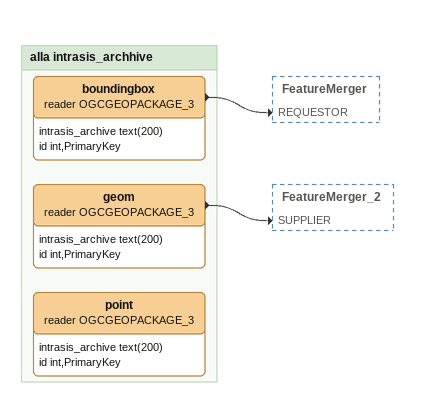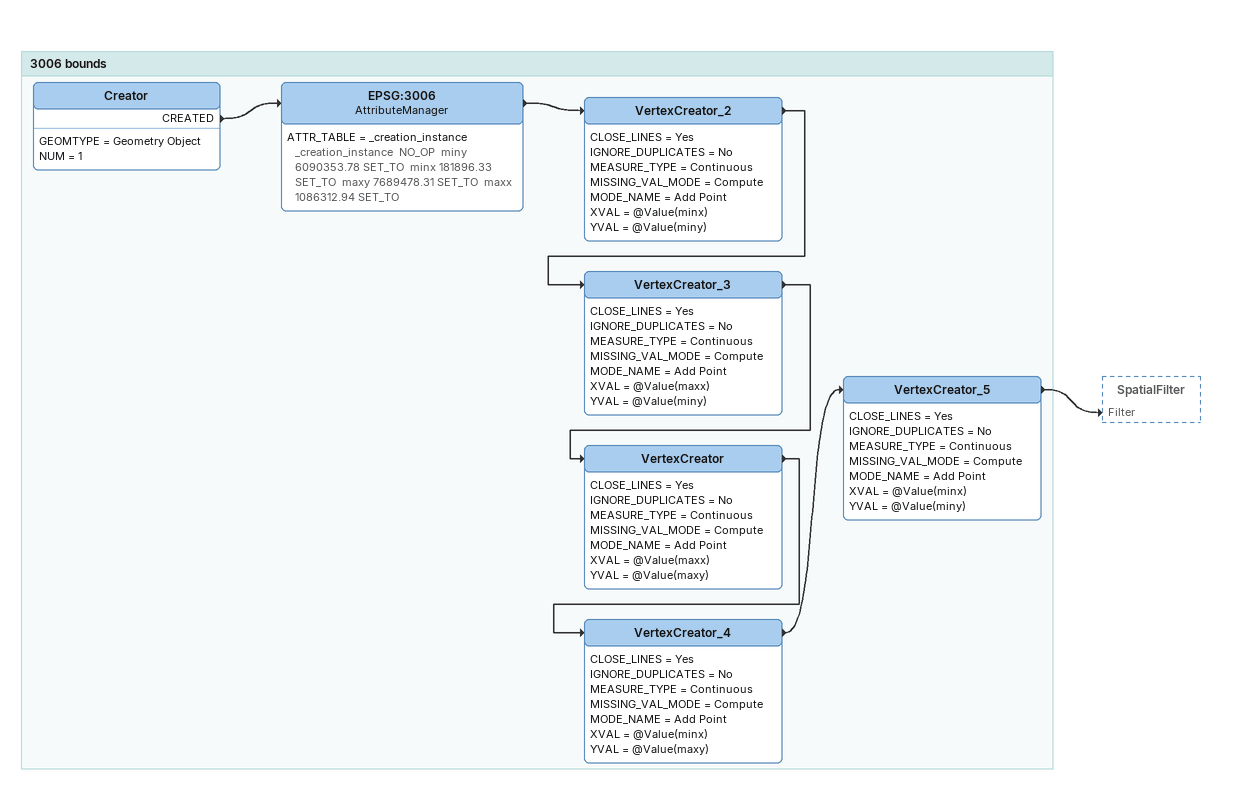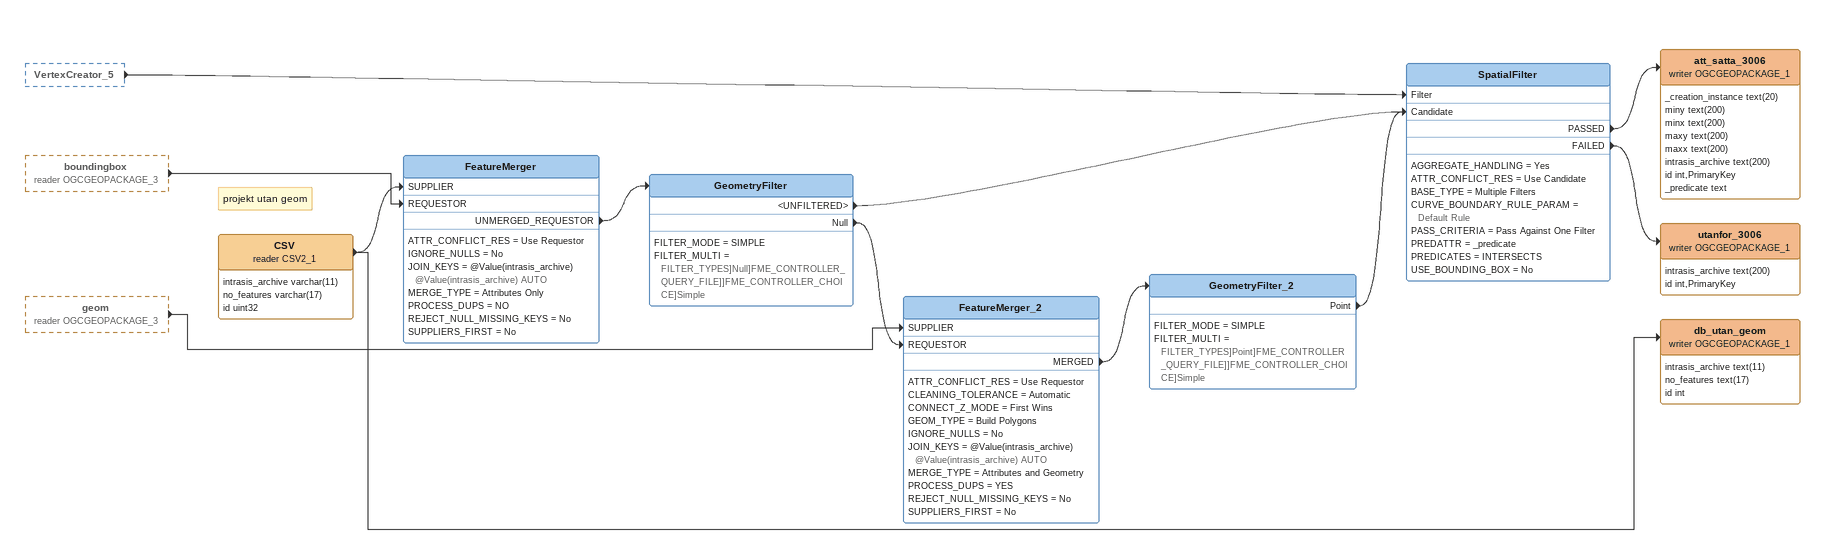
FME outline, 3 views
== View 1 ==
Bookmark: alla intrasis_archhive
boundingbox (reader OGCGEOPACKAGE_3)
    attributes: intrasis_archive text(200), id int,PrimaryKey
    -> FeatureMerger [REQUESTOR]
geom (reader OGCGEOPACKAGE_3)
    attributes: intrasis_archive text(200), id int,PrimaryKey
    -> FeatureMerger_2 [SUPPLIER]
point (reader OGCGEOPACKAGE_3)
    attributes: intrasis_archive text(200), id int,PrimaryKey

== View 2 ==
Bookmark: 3006 bounds
Creator
    GEOMTYPE = Geometry Object
    NUM = 1
    CREATED -> EPSG:3006
EPSG:3006: AttributeManager
    ATTR_TABLE = _creation_instance _creation_instance  NO_OP  miny 6090353.78 SET_TO  minx 181896.33 SET_TO  maxy 7689478.31 SET_TO  maxx 1086312.94 SET_TO
    -> VertexCreator_2
VertexCreator_2
    CLOSE_LINES = Yes
    IGNORE_DUPLICATES = No
    MEASURE_TYPE = Continuous
    MISSING_VAL_MODE = Compute
    MODE_NAME = Add Point
    XVAL = @Value(minx)
    YVAL = @Value(miny)
    -> VertexCreator_3
VertexCreator_3
    CLOSE_LINES = Yes
    IGNORE_DUPLICATES = No
    MEASURE_TYPE = Continuous
    MISSING_VAL_MODE = Compute
    MODE_NAME = Add Point
    XVAL = @Value(maxx)
    YVAL = @Value(miny)
    -> VertexCreator
VertexCreator
    CLOSE_LINES = Yes
    IGNORE_DUPLICATES = No
    MEASURE_TYPE = Continuous
    MISSING_VAL_MODE = Compute
    MODE_NAME = Add Point
    XVAL = @Value(maxx)
    YVAL = @Value(maxy)
    -> VertexCreator_4
VertexCreator_4
    CLOSE_LINES = Yes
    IGNORE_DUPLICATES = No
    MEASURE_TYPE = Continuous
    MISSING_VAL_MODE = Compute
    MODE_NAME = Add Point
    XVAL = @Value(minx)
    YVAL = @Value(maxy)
    -> VertexCreator_5
VertexCreator_5
    CLOSE_LINES = Yes
    IGNORE_DUPLICATES = No
    MEASURE_TYPE = Continuous
    MISSING_VAL_MODE = Compute
    MODE_NAME = Add Point
    XVAL = @Value(minx)
    YVAL = @Value(miny)
    -> SpatialFilter [Filter]

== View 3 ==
VertexCreator_5 [outside]
    -> SpatialFilter [Filter]
boundingbox (reader OGCGEOPACKAGE_3) [outside]
    -> FeatureMerger [REQUESTOR]
geom (reader OGCGEOPACKAGE_3) [outside]
    -> FeatureMerger_2 [SUPPLIER]
Note: projekt utan geom
CSV (reader CSV2_1)
    attributes: intrasis_archive varchar(11), no_features varchar(17), id uint32
    -> FeatureMerger [SUPPLIER]
    -> db_utan_geom (writer OGCGEOPACKAGE_1)
FeatureMerger
    ATTR_CONFLICT_RES = Use Requestor
    IGNORE_NULLS = No
    JOIN_KEYS = @Value(intrasis_archive) @Value(intrasis_archive) AUTO
    MERGE_TYPE = Attributes Only
    PROCESS_DUPS = NO
    REJECT_NULL_MISSING_KEYS = No
    SUPPLIERS_FIRST = No
    UNMERGED_REQUESTOR -> GeometryFilter
GeometryFilter
    FILTER_MODE = SIMPLE
    FILTER_MULTI = FILTER_TYPES]Null]FME_CONTROLLER_QUERY_FILE]]FME_CONTROLLER_CHOICE]Simple
    <UNFILTERED> -> SpatialFilter [Candidate]
    Null -> FeatureMerger_2 [REQUESTOR]
FeatureMerger_2
    ATTR_CONFLICT_RES = Use Requestor
    CLEANING_TOLERANCE = Automatic
    CONNECT_Z_MODE = First Wins
    GEOM_TYPE = Build Polygons
    IGNORE_NULLS = No
    JOIN_KEYS = @Value(intrasis_archive) @Value(intrasis_archive) AUTO
    MERGE_TYPE = Attributes and Geometry
    PROCESS_DUPS = YES
    REJECT_NULL_MISSING_KEYS = No
    SUPPLIERS_FIRST = No
    MERGED -> GeometryFilter_2
GeometryFilter_2
    FILTER_MODE = SIMPLE
    FILTER_MULTI = FILTER_TYPES]Point]FME_CONTROLLER_QUERY_FILE]]FME_CONTROLLER_CHOICE]Simple
    Point -> SpatialFilter [Candidate]
SpatialFilter
    AGGREGATE_HANDLING = Yes
    ATTR_CONFLICT_RES = Use Candidate
    BASE_TYPE = Multiple Filters
    CURVE_BOUNDARY_RULE_PARAM = Default Rule
    PASS_CRITERIA = Pass Against One Filter
    PREDATTR = _predicate
    PREDICATES = INTERSECTS
    USE_BOUNDING_BOX = No
    PASSED -> att_satta_3006 (writer OGCGEOPACKAGE_1)
    FAILED -> utanfor_3006 (writer OGCGEOPACKAGE_1)
att_satta_3006 (writer OGCGEOPACKAGE_1)
    attributes: _creation_instance text(20), miny text(200), minx text(200), maxy text(200), maxx text(200), intrasis_archive text(200), id int,PrimaryKey, _predicate text
utanfor_3006 (writer OGCGEOPACKAGE_1)
    attributes: intrasis_archive text(200), id int,PrimaryKey
db_utan_geom (writer OGCGEOPACKAGE_1)
    attributes: intrasis_archive text(11), no_features text(17), id int
